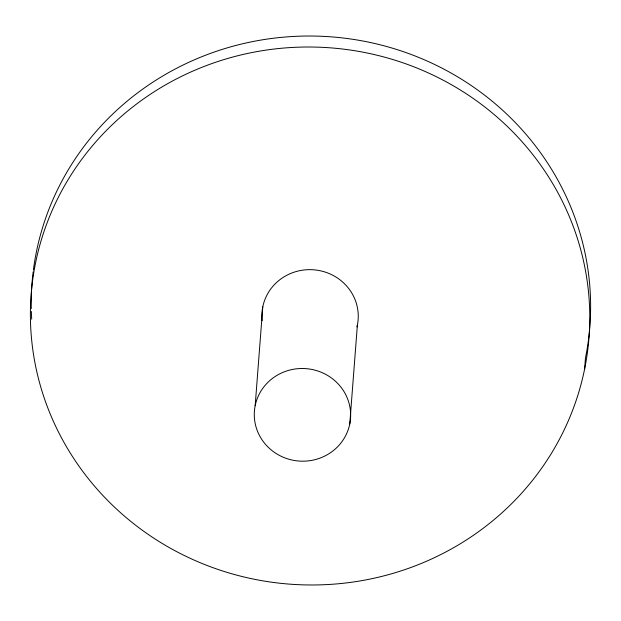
<?xml version="1.0" encoding="UTF-8"?>
<svg xmlns="http://www.w3.org/2000/svg" width="621" height="621" viewBox="0 0 621 621"><rect width="100%" height="100%" fill="white"/><g stroke="black" fill="none" stroke-linecap="round" stroke-linejoin="round"><path stroke-width="0.93" d="M255.169 405.699L262.776 306.852M349.77 423.988A48.197 46.334 4.4 0 0 286.809 370.923A48.197 46.334 4.4 0 0 270.834 449.62A48.197 46.334 4.4 0 0 349.77 423.988L357.378 325.132M584.609 369.053A279.76 268.924 4.4 0 0 219.159 61.091A279.76 268.924 4.4 0 0 126.467 517.836A279.76 268.924 4.4 0 0 584.609 369.053L585.456 358.069A279.76 268.924 4.4 0 0 355.096 39.659A279.76 268.924 4.4 0 0 33.394 269.949M31.702 319.147A279.76 268.924 4.4 0 1 31.353 311.478M31.275 308.59A279.76 268.924 4.4 0 1 31.516 291.179M31.609 289.246A279.76 268.924 4.4 0 1 33.154 271.874M262.178 320.77A48.197 46.334 4.4 0 1 313.046 269.755A48.197 46.334 4.4 0 1 356.966 326.941"/></g></svg>
